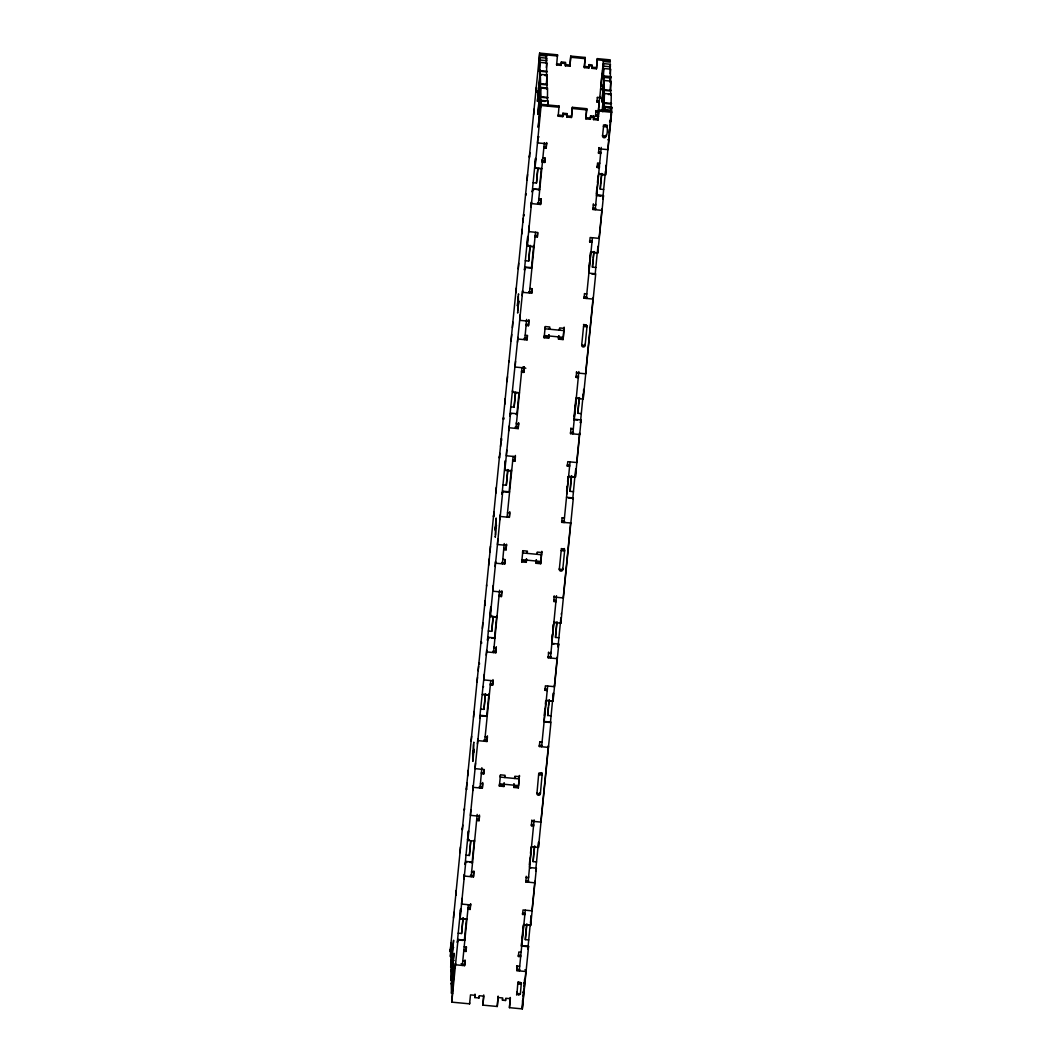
<?xml version="1.0" encoding="UTF-8"?>
<svg xmlns="http://www.w3.org/2000/svg" width="1062" height="1062" viewBox="0 0 1062 1062"><rect width="100%" height="100%" fill="white"/><g stroke="black" fill="none" stroke-linecap="round" stroke-linejoin="round"><path stroke-width="1.5" d="M464.851 940.149L458.027 939.485L457.284 942.565L460.629 908.899L460.098 918.683L466.935 919.121M472.643 862.105L465.806 861.441L465.076 864.521L468.422 830.856L467.891 840.493L474.727 841.077M487.219 715.987L480.396 715.337L479.652 718.403L488.188 637.293L495.011 637.943M488.175 637.28L487.445 640.359L490.79 606.707L490.259 616.491L497.096 616.929M509.601 491.839L502.764 491.188L502.021 494.255L505.379 460.603L504.848 470.386L511.685 470.824M517.393 413.795L510.556 413.145L509.813 416.211L525.146 267.04L531.969 267.69M525.132 267.013L524.402 270.106L527.748 236.454L527.217 246.092L532.341 246.517M534.624 189.142L539.748 189.633L532.925 188.996L532.195 192.063L535.54 158.411L535.009 168.181L541.846 168.632M522.942 946.189L528.066 946.68L530.23 924.298M535.766 869.486L538.487 842.193M545.31 722.041L550.435 722.532L552.598 700.15M558.068 646.187L560.869 618.031M572.763 498.795L574.887 476.48M581.113 419.888L580.383 422.981L583.237 393.883M595.145 274.646L597.269 252.331M598.371 195.249L603.481 195.74L602.751 198.833L605.473 171.088M460.098 918.643L465.806 861.441M467.891 840.56L480.396 715.337M534.053 246.676L527.217 246.145M531.624 846.746L538.461 847.396L550.966 722.107L544.129 721.443M528.969 925.068L523.845 924.577L530.668 925.44L531.199 915.696M538.461 847.37L538.726 842.418M551.337 700.92L546.213 700.429L553.036 701.292L553.488 693.141M557.417 622.717L554.006 622.385L560.829 623.248L561.108 618.27M566.657 494.268L568.422 476.48L573.706 476.772M568.582 476.493L575.418 477.143L575.856 468.992M580.224 398.608L576.374 398.237L583.197 399.1L583.728 389.316L583.582 390.404M603.88 174.58L598.756 174.088L605.579 174.951L606.11 165.168L605.884 167.053M604.49 110.342L604.849 106.492L611.672 107.143L605.579 174.951M460.098 918.537L465.222 918.962M490.259 616.345L495.383 616.77M489.303 694.973L482.467 694.535M519.464 392.781L512.641 392.343M590.963 252.132L597.787 252.995L603.495 195.753L596.671 195.103M542.204 162.274L542.377 159.101L542.138 160.946M599.114 167.73L599.273 164.517L599.048 166.389M598.145 246.424L597.787 252.995M547.62 106.213L547.939 101.036L541.102 100.386L538.195 127.413L540.996 96.669L540.704 87.376L547.541 88.04L547.448 100.771M600.481 185.146L600.229 189.142L603.641 189.461M527.933 947.968L527.854 949.322L528.571 946.229L521.761 945.592M555.798 632.713L555.479 637.439L558.891 637.758M578.166 408.565L577.847 413.291L581.272 413.609M600.548 184.416L601.53 174.752M604.61 110.501L604.849 106.492M533.562 855.322L533.111 861.587L536.522 861.906M578.232 407.795L578.524 404.755M452.239 980.372L451.098 980.266L450.819 970.973L453.607 940.228L450.7 967.256L451.841 967.376M452.638 993.382L451.496 993.262L451.217 983.983L454.005 953.238L451.098 980.266M546.903 89.168L547.142 75.03L540.306 74.38L537.399 101.408L540.2 70.663L540.173 69.813L539.722 73.212L539.947 62.379L546.771 63.03L546.505 76.172M546.346 83.672L547.142 75.03M547.58 104.886L547.939 101.036M602.765 111.722L604.451 93.496L611.274 94.146L611.035 108.284M555.93 631.173L556.78 623.049M610.079 89.779L610.876 81.137L604.052 80.486L601.995 102.191L603.906 75.933L609.601 76.477M610.278 122.183L610.584 118.984M611.168 112.599L611.672 107.143M533.628 854.552L534.465 846.772M524.535 979.376L524.084 986.213M593.034 259.38L592.437 267.186L595.848 267.505M529.367 252.53L528.703 261.066L525.278 260.748M537.16 174.487L536.483 183.022L533.071 182.704M548.364 706.947L547.687 715.483L551.098 715.801M570.732 482.798L570.068 491.334L573.48 491.653M540.306 74.38L540.598 83.659L537.797 114.417L540.704 87.376M472.072 862.941L474.369 839.869M494.441 638.793L496.75 615.721M516.822 414.645L518.96 393.179M450.208 950.902L539.669 53.1L557.497 54.812L557.537 56.007L539.695 54.295M537.12 92.168L535.978 92.062L536.416 87.177M539.669 53.1L538.859 65.14L538.832 64.331M546.399 63.68L546.625 58.158L539.801 57.507L538.899 66.481L538.872 65.671M539.801 57.507L539.005 69.8L538.978 69.003M539.947 62.379L539.045 71.34L539.031 70.543M451.496 993.262L454.403 966.234L451.775 1002.143L469.603 1003.842L470.493 994.882L475.046 995.32L474.82 997.563L479.002 997.961L479.227 995.718L483.781 996.156L482.878 1005.117L497.268 1006.497L498.118 996.329L497.268 1006.497M539.071 136.918L537.93 136.812L537.531 142.892L546.638 143.768L546.187 148.255L543.917 148.03L543.877 146.835L546.16 147.047L546.187 148.255M451.775 1002.143L458.027 939.485M490.259 616.491L502.764 491.188M504.848 470.386L510.556 413.145M527.217 246.225L532.925 188.996M535.009 168.181L541.222 104.341L559.05 106.041L559.09 107.249L541.262 105.536L541.195 103.492L540.744 106.877L541.102 100.386M546.2 58.237L546.532 54.958L546.266 59.007M546.333 61.158L546.625 58.158M546.333 67.517L546.771 63.03M458.16 933.193L461.572 933.525L463.138 917.833M465.952 855.149L469.364 855.481L470.771 841.356M480.542 709.044L483.953 709.376L485.52 693.685M488.321 631.001L491.746 631.332L493.153 617.208M502.91 484.896L506.322 485.215L507.888 469.537M510.703 406.852L514.114 407.171L515.521 393.059M528.703 261.066L530.27 245.375M536.483 183.022L537.903 168.911M464.32 940.574L466.417 919.533M486.688 716.425L488.958 693.765M511.326 469.603L509.07 492.277L503.096 491.706M533.708 245.455L531.438 268.128L525.464 267.544M539.23 190.085L541.328 169.031M468.382 904.731L462.328 965.438L462.275 963.831L461.134 963.725M490.763 680.583L484.697 741.289L484.657 739.683M507.078 517.128L513.132 456.421M521.986 367.704L515.933 428.411L515.88 426.805M535.5 232.273L529.447 292.979L529.394 291.386M455.014 968.066L455.452 963.181L455.492 964.774L464.598 965.65L465.01 959.968M465.979 950.251L463.709 950.039L463.749 951.233L466.019 951.459L466.284 947.264M470.174 908.222L470.625 903.749L470.214 909.43L467.944 909.205L467.904 908.01L470.174 908.222L470.214 909.43M473.453 876.92L473.864 871.238L473.453 876.92L464.359 876.057L464.306 874.451L463.868 879.336M479.028 819.506L476.758 819.28L476.798 820.488L479.068 820.7L479.48 815.019M472.723 790.606L473.161 785.721L473.214 787.327L482.321 788.203L482.732 782.521M483.701 772.804L481.418 772.578L481.458 773.786L483.728 773.999L483.993 769.817M477.382 743.918L477.82 739.033L477.873 740.626L486.98 741.502L487.392 735.82M492.556 684.074L490.272 683.862L490.312 685.056L492.582 685.282L492.994 679.587M495.835 652.772L496.246 647.09L495.835 652.772L486.728 651.909L486.675 650.302L486.237 655.188M501.41 595.344L501.861 590.87L501.45 596.552L499.167 596.34L499.127 595.132L501.41 595.344L501.45 596.552M495.104 566.458L495.529 561.572L495.582 563.179L504.689 564.055L504.954 559.86M506.07 548.656L506.521 544.169L506.109 549.85L503.826 549.638L503.786 548.43L506.07 548.656L506.109 549.85M509.76 511.672L509.348 517.353L500.242 516.477L500.189 514.884L499.764 519.756M514.924 459.926L512.654 459.713L512.68 460.908L514.964 461.134L515.375 455.439M518.203 428.623L518.614 422.942L518.203 428.623L509.096 427.747L509.056 426.154L508.618 431.039M523.778 371.196L524.23 366.722L523.818 372.404L521.535 372.178L521.508 370.983L523.778 371.196L523.818 372.404M517.473 342.309L517.911 337.424L517.951 339.03L527.057 339.906L527.323 335.711M528.478 325.702L528.889 320.02L528.478 325.702L526.208 325.49M522.132 295.608L522.57 290.722L522.623 292.329L531.717 293.205L531.982 289.01M537.292 235.777L535.022 235.565L535.062 236.76L537.332 236.972L537.598 232.79M540.585 204.475L540.983 198.793L540.585 204.475L531.478 203.599L531.425 202.006L530.987 206.891M544.74 161.251L542.456 161.026L542.496 162.234L544.779 162.446L545.032 158.265M546.16 147.047L546.598 142.573L546.638 143.768M464.598 965.65L465.05 961.163L462.78 960.951M466.019 951.459L466.47 946.972L464.187 946.76M479.068 820.7L479.52 816.213L470.413 815.351L470.824 809.656M482.321 788.203L482.759 783.716L480.489 783.504M483.728 773.999L484.179 769.525L475.072 768.649L475.484 762.967M486.98 741.502L487.418 737.015L485.148 736.802M492.582 685.282L493.033 680.795L483.927 679.919L484.338 674.237M504.689 564.055L505.14 559.568L502.857 559.342M509.348 517.353L509.8 512.866L507.517 512.654M514.964 461.134L515.415 456.647L506.308 455.771L506.72 450.089M527.057 339.906L527.509 335.419L525.239 335.194M531.717 293.205L532.168 288.718L529.898 288.506M537.332 236.972L537.784 232.498L528.677 231.622L529.088 225.94M544.779 162.446L545.218 157.959L542.947 157.747M601.65 86.168A1.712 1.686 -1.7 0 1 601.012 84.694L603.442 60.415L603.468 61.477L610.305 62.127L610.225 59.857L597.335 58.622L596.472 68.791L591.919 68.353L592.105 64.915L589.038 64.623L588.852 68.061L584.299 67.623L585.162 57.454L570.772 56.087L569.909 66.242L565.369 65.817L565.555 62.366L561.373 61.968L561.187 65.406L556.634 64.981L557.497 54.812M561.187 65.406L561.373 61.968M590.631 117.059L593.711 117.351L593.671 116.156L590.605 115.864L590.419 119.302L585.866 118.864L586.715 108.696L572.338 107.315L571.475 117.484L566.922 117.046L567.108 113.607L562.94 113.209L562.754 116.647L558.2 116.209L559.05 106.041M562.754 116.647L562.94 113.209M569.909 66.242L570.772 56.087M503.919 786.504L504.105 783.052L503.919 786.504L499.366 786.066L500.481 774.848L505.034 775.287L504.808 777.53L504.782 776.335M526.287 562.342L526.473 558.904L526.287 562.342L521.734 561.917L522.862 550.7L527.416 551.138L527.19 553.382L527.15 552.187M548.669 338.194L548.855 334.756L548.669 338.194L544.116 337.756L545.231 326.552L549.784 326.99L549.558 329.233L549.519 328.025M566.922 117.046L567.108 113.607M483.741 994.948L482.878 1005.117M571.475 117.484L572.338 107.315M584.299 67.623L585.162 57.454M513.782 787.446L513.968 783.995L513.782 787.446L518.336 787.885L519.411 775.472L519.451 776.667L514.897 776.242L514.672 778.473L514.645 777.278M536.151 563.298L536.337 559.847L536.151 563.298L540.704 563.736L541.793 551.324L541.832 552.519L537.279 552.081L537.053 554.324L537.014 553.129M558.532 339.15L558.718 335.698L558.532 339.15L563.086 339.575L564.161 327.176L564.201 328.37L559.647 327.932L559.422 330.176L559.382 328.981M588.852 68.061L589.038 64.623M519.199 777.318L518.575 785.641L499.605 783.822M541.567 553.169L540.943 561.493L521.973 559.674M563.949 329.021L563.325 337.344L544.355 335.526M585.866 118.864L586.715 108.696M590.419 119.302L590.605 115.864M528.584 946.255L522.331 1008.9L509.441 1007.665L510.331 998.692L505.777 998.267L505.552 1000.497L502.485 1000.205L502.711 997.961L498.158 997.537M596.472 68.791L597.335 58.622M608.061 148.454L611.792 111.098L598.888 109.864L598.039 120.033L593.485 119.594L593.671 116.156M598.596 116.515L595.57 116.223L595.981 110.541L596.021 111.749L598.291 111.961L599.26 102.244L599.22 101.049L596.95 100.837L596.99 102.032L599.26 102.244M596.99 102.032L597.282 97.465M597.561 119.833L599.672 96.562L599.725 98.169L600.866 98.275M599.725 98.169L602.114 73.344M598.039 120.033L598.888 109.864M610.146 69.787L610.371 64.278L603.535 63.614L602.645 72.588L602.844 69.548M603.535 63.614L602.738 75.92M610.73 76.557L610.292 79.969L610.517 69.136L603.681 68.486L602.791 77.446L602.765 76.65M524.88 969.832L526.022 969.938L526.062 971.544L516.955 970.668L517.406 965.982M518.375 956.477L518.336 955.269L520.619 955.495L520.659 956.689L518.375 956.477L518.827 951.99L521.097 952.202M522.57 914.448L522.531 913.24L524.814 913.466L524.854 914.661L522.57 914.448L523.022 909.961L532.128 910.838L532.075 909.231M532.089 909.63L534.876 881.221L534.916 882.814L525.809 881.938L526.221 876.256M531.425 825.718L531.385 824.524L533.668 824.736L533.708 825.931L531.425 825.718L531.836 820.037L531.876 821.231L540.983 822.107L540.93 820.501M541.102 819.28L548.39 745.789L548.443 747.396L539.337 746.52L539.775 741.834M544.939 690.3L544.912 689.092L547.182 689.318L547.222 690.512L544.939 690.3L545.39 685.813L554.497 686.689L554.444 685.083M554.457 685.481L557.245 657.059L557.298 658.666L548.191 657.79L548.603 652.108L548.642 653.316L550.912 653.528L550.873 652.333M553.767 600.362L556.037 600.588L556.076 601.782L553.806 601.57L554.218 595.888L554.245 597.083L563.351 597.959L563.325 597.056M570.798 522.942L561.705 522.371L562.143 517.685M567.32 466.152L567.281 464.944L569.564 465.156L569.59 466.364L567.32 466.152L567.772 461.665L576.865 462.541L576.825 460.935M576.839 461.333L579.613 432.911L579.666 434.517L570.559 433.641L570.971 427.959L571.011 429.154L573.281 429.38L573.254 428.172M576.175 377.422L576.135 376.213L578.418 376.439L578.445 377.634L576.175 377.422L576.586 371.74L576.626 372.935L585.733 373.811L585.68 372.204M593.14 297.493L593.18 299.086L584.073 298.223L584.525 293.537M589.689 241.99L589.649 240.795L591.932 241.008L591.972 242.216L589.689 241.99L590.14 237.516L599.247 238.379L599.194 236.786M599.207 237.184L601.995 208.763L602.035 210.369L592.941 209.493L593.353 203.811M597.136 167.464L597.096 166.269L599.366 166.482L599.406 167.69L597.136 167.464L597.574 162.977L599.857 163.203M598.543 153.273L598.517 152.065L600.787 152.291L600.827 153.486L598.543 153.273L598.955 147.591M521.23 946.03L521.548 942.79M522.039 937.932L522.69 931.454M523.008 928.215L523.327 924.975M529.341 864.747L529.991 858.269M530.469 853.41L531.119 846.932M544.248 715.403L544.899 708.925M545.377 704.066L545.709 700.827M551.722 640.598L552.359 634.12M552.851 629.262L553.329 624.403M566.63 491.255L567.108 486.396M567.599 481.537L568.077 476.679M574.091 416.45L574.741 409.972M575.06 406.733L575.71 400.255M588.839 268.726L589.476 262.248M589.968 257.389L590.445 252.53M596.3 193.908L596.95 187.443M597.428 182.584L598.079 176.106M516.61 995.067L516.955 991.696L516.995 993.302L520.327 994.178L518.535 995.147L516.968 993.581L517.884 982.363L520.725 982.629M521.548 946.109L523.672 924.883M529.473 866.778L531.412 847.37M543.956 721.656L546.054 700.628M551.682 644.249L553.939 621.602M574.051 420.087L576.321 397.453M588.866 271.739L590.804 252.331M596.432 195.859L598.716 173.013M525.292 910.174L519.238 970.894L519.185 969.287M541.806 772.645A1.712 1.686 -1.7 0 1 542.191 773.879L540.359 793.765A1.712 1.686 -1.7 0 1 538.487 795.279A1.712 1.686 -1.7 0 1 536.947 793.433L538.766 773.149L541.501 773.415M547.673 686.025L541.607 746.732L541.567 745.139M559.316 569.285L561.187 550.607A1.712 1.686 -1.7 0 1 563.059 549.094A1.712 1.686 -1.7 0 1 564.599 550.939L562.741 569.617A1.712 1.686 -1.7 0 1 560.855 571.13A1.712 1.686 -1.7 0 1 559.316 569.285L562.741 569.617L562.701 568.409M570.042 461.877L563.988 522.584L563.935 520.991M581.697 345.137L583.556 326.459A1.712 1.686 -1.7 0 1 585.441 324.945A1.712 1.686 -1.7 0 1 586.967 326.777L585.109 345.469A1.712 1.686 -1.7 0 1 583.237 346.982A1.712 1.686 -1.7 0 1 581.697 345.137L585.109 345.469L585.069 344.261M592.41 237.729L586.357 298.435L586.304 296.842M610.066 67.264L610.371 64.278M610.066 73.623L610.517 69.136M528.73 939.95L525.318 939.631L526.885 923.94M533.111 861.587L534.677 845.896M547.687 715.483L549.253 699.792M555.479 637.439L557.046 621.748M570.068 491.334L571.635 475.643M577.847 413.291L579.414 397.6M592.437 267.186L594.003 251.495M600.229 189.142L601.796 173.451M520.38 993.913L521.309 983.093M611.274 94.146L608.367 94.531M530.429 922.918L531.133 916.068M552.811 698.769L553.382 692.995M575.046 475.962L575.75 468.846M597.959 246.437L597.402 251.694M522.305 1007.705L526.022 969.938M563.311 596.764L570.613 523.141M585.693 372.603L592.981 298.98M530.668 925.44L536.376 868.212L529.553 867.548M553.036 701.292L558.758 644.063L551.921 643.399M560.829 623.248L573.334 497.945L566.511 497.295M575.418 477.143L581.126 419.902L574.303 419.251M583.197 399.1L595.716 273.797L588.879 273.146M450.819 970.973L451.961 971.093M529.434 251.827L530.111 245.893M537.226 173.783L537.85 168.208M547.806 97.478L540.996 96.669M604.052 80.486L604.331 89.779L602.22 109.837L603.362 110.063M604.451 93.496L603.906 110.448M610.743 76.583L610.238 82.278M593.18 257.933L593.804 252.358M570.798 482.082L571.475 476.148M578.591 404.038L579.348 397.626M526.128 929.688L525.318 939.631M610.876 81.137L610.637 95.275M516.676 966.553L516.756 965.756M548.496 705.54L549.107 700.296M526.194 928.984L526.725 924.444M609.429 129.02L609.004 132.75M522.544 1000.298L522.331 1008.9M523.008 996.076L523.619 990.434M547.873 105.271L548.019 104.129L548.058 104.992M604.782 110.713L604.928 109.585M561.254 614.181L561.373 613.504M515.482 392.356L514.114 407.171M493.1 616.504L491.746 631.332M470.731 840.653L469.364 855.481M507.742 470.041L506.322 485.215M485.414 693.911L483.953 709.376M463.032 918.059L461.572 933.525M603.893 75.906L603.455 79.318L603.681 68.486M601.968 75.07L602.579 74.114M558.015 647.13L558.745 644.037M535.633 871.278L536.363 868.185M526.779 245.083L528.557 245.216M512.269 391.161L513.119 391.241M489.821 615.349L491.6 615.469M467.453 839.498L469.231 839.617M519.743 993.674L517.884 993.793L516.928 992.373M570.812 57.282L585.189 58.662M597.362 59.83L610.265 61.065M539.735 55.37L546.558 56.02M539.881 60.043L546.704 60.693M603.614 66.149L610.438 66.8M561.413 63.176L565.581 63.574M589.078 65.817L592.145 66.109M561.148 64.211L556.594 63.773L556.634 64.981M569.882 65.047L565.329 64.609L565.369 65.817M584.259 66.428L588.813 66.866M596.432 67.596L591.879 67.158L591.919 68.353M603.097 75.867L601.955 75.747L601.915 74.154M540.2 70.663L547.023 71.313M603.933 76.769L610.769 77.42M541.275 71.393L546.957 71.937M603.866 77.393L609.561 77.938M540.253 75.03L541.381 75.15M544.806 75.468L545.934 75.588M609.681 81.694L610.823 81.801M601.026 85.093L602.167 85.199M601.703 89.288L600.561 89.181L601.716 89.686M540.598 83.659L547.421 84.323M604.331 89.779L611.168 90.429M541.673 84.402L547.355 84.947M604.265 90.403L609.96 90.947M541.779 88.146L546.333 88.584M538.301 88.199L540.571 88.411M603.176 94.412L604.318 94.518M537.306 90.589L535.938 90.456L535.978 92.062M600.468 97.837L597.428 97.346M604.729 102.775L611.553 103.426M542.058 97.399L547.753 97.943M604.663 103.399L610.358 103.943M541.036 101.036L545.31 101.448M607.052 107.368L611.606 107.806M606.004 107.448L611.699 107.992M538.699 101.195L539.828 101.315M610.623 110.143L604.942 109.598L604.968 110.448M538.527 105.045L540.226 105.204M572.378 108.523L586.755 109.904M598.928 111.059L611.831 112.306M597.8 115.24L595.53 115.028L595.57 116.223M562.979 114.404L567.148 114.802M562.714 115.453L558.161 115.015L558.2 116.209M566.882 115.851L571.436 116.289M585.826 117.656L590.379 118.094M597.999 118.825L593.446 118.4L593.485 119.594M609.601 121.055L610.743 121.559L609.615 121.453M607.437 125.369L603.455 124.984L603.508 126.59L606.92 126.922L606.88 125.714M607.783 139.759L608.911 139.467M534.637 167.013L535.487 167.092M535.009 167.982L536.722 168.141M538.434 168.3L540.133 168.473M533.257 189.501L534.106 189.594M596.99 195.62L600.415 195.939M541.023 199.988L538.753 199.775L538.713 198.567M593.379 205.006L595.663 205.231L595.623 204.023M537.505 202.988L540.545 203.28M595.928 208.59L592.901 208.298L592.941 209.493M592.238 252.252L596.087 252.623M591.76 273.903L595.185 274.235M584.525 293.736L586.808 293.948M528.65 291.705L531.69 291.997M587.074 297.307L584.047 297.015L584.073 298.223M583.516 324.853L586.237 325.118M528.929 321.215L519.822 320.352L520.234 314.671M583.556 326.459L586.967 326.777L586.941 325.583M526.168 324.282L528.438 324.507M563.988 330.614L545.018 328.795L544.979 327.202M548.629 336.999L544.076 336.561L544.116 337.756M558.493 337.942L563.046 338.38L563.086 339.575M523.991 338.406L527.031 338.698M524.27 367.917L515.163 367.04L515.574 361.359M512.641 392.13L517.765 392.621M510.888 413.662L511.738 413.742M515.999 414.153L516.862 414.233M574.622 419.769L577.609 420.048M518.654 424.136L516.371 423.924L516.344 422.729M515.136 427.136L518.163 427.428M573.56 432.738L570.52 432.446L570.559 433.641M504.848 470.174L509.972 470.665M568.329 497.945L572.803 498.383M562.156 517.884L564.426 517.805M564.705 521.455L561.665 521.163L561.705 522.371M563.869 549.266L561.134 549.001A1.712 1.686 -1.7 0 1 561.519 548.51M506.547 545.377L497.441 544.501L497.852 538.819M561.187 550.607L564.599 550.939L564.559 549.731M541.62 554.762L522.65 552.944L522.597 551.351M526.248 561.148L521.707 560.709L521.734 561.917M536.124 562.09L540.677 562.528L540.704 563.736M501.622 562.555L504.649 562.847M501.888 592.065L492.781 591.202L493.193 585.507M488.507 637.811L489.356 637.89M491.494 638.089L494.48 638.381M552.253 643.917L553.952 644.076M496.286 648.298L494.003 648.072L493.963 646.877M492.755 651.285L495.795 651.577M551.191 656.887L548.151 656.595L548.191 657.79M482.772 686.623L483.622 686.716M482.48 694.322L487.604 694.813M480.714 715.854L485.838 716.346M539.775 742.033L542.045 741.953M483.9 740.015L486.94 740.307M542.337 745.604L539.297 745.325L539.337 746.52M519.252 778.911L500.282 777.092L500.229 775.499M503.879 785.296L499.326 784.858L499.366 786.066M513.742 786.238L518.296 786.676L518.336 787.885M479.241 786.703L482.281 786.995M536.947 793.433L540.359 793.765L540.332 792.557M466.138 861.959L466.988 862.039M469.55 862.278L472.112 862.53M529.872 868.066L530.735 868.145M473.904 872.446L471.634 872.221L471.594 871.026M526.261 877.464L528.544 877.677L528.504 876.482M470.386 875.433L473.426 875.725M528.81 881.035L525.783 880.743L525.809 881.938M470.665 904.943L461.558 904.067L461.97 898.386M460.404 910.784L461.253 910.864M458.346 940.003L462.833 940.428M452.531 947.437L453.673 947.543M517.406 966.181L519.676 966.101M452.93 960.446L454.071 960.552M461.532 964.163L464.572 964.455M516.928 969.473L519.955 969.765M450.885 970.349L452.027 970.469M523.579 982.908L524.721 983.412L523.579 983.306M451.284 983.359L452.412 983.465M451.217 983.983L452.359 984.089M522.637 992.24L523.792 992.758M522.862 366.921L525.823 368.262M608.048 148.056L608.101 149.662L598.995 148.786L598.968 147.791M605.964 135.352L605.99 136.255A1.712 1.686 -1.7 0 1 604.119 137.768A1.712 1.686 -1.7 0 1 602.579 135.923L602.552 135.033M602.964 73.676L602.99 74.406M602.579 70.437L602.605 71.247M601.225 147.406L595.211 209.718L595.158 208.112M598.251 110.767L598.291 111.961M578.843 371.554L572.843 433.867L572.79 432.261M544.341 142.746L538.301 204.262L538.248 202.656M556.475 595.702L550.461 658.015L550.421 656.409M539.23 67.57L539.244 68.3M534.067 109.134L533.655 114.815M529.898 152.556L529.46 157.441L529.407 155.835M527.548 174.513L527.137 180.195M526.606 319.396L524.787 339.681L524.734 338.074M523.367 217.936L522.916 222.409M522.252 229.14L521.814 234.025L521.761 232.419M518.694 263.243L518.283 268.925M518.548 294.665L518.521 293.869L517.433 305.869L517.406 305.073M518.774 301.873L518.747 301.064L517.645 313.078L517.632 312.281M518.296 296.099L518.548 304.104M534.106 819.851L528.093 882.164L528.04 880.557M517.632 302.829L517.871 310.834M516.371 287.975L515.946 292.86L515.893 291.253M512.813 322.078L512.402 327.76M511.738 334.49L511.287 338.977M511.034 339.893L511.074 341.101M508.963 360.708L508.99 361.903M507.517 376.705L507.078 381.59L507.039 379.984M505.167 398.662L504.755 404.343M503.919 418.309L503.906 417.91A2.283 2.257 -1.7 0 1 503.242 417.937L503.282 419.145A2.283 2.257 -1.7 0 0 503.946 419.118M500.998 442.084L500.547 446.558M504.224 543.545L502.406 563.829L502.366 562.236M516.942 966.008L516.955 970.668M499.87 453.288L499.445 458.173L499.392 456.567M499.565 590.246L493.551 652.559L493.511 650.953M496.312 487.392L495.901 493.073M496.18 518.814L496.153 518.017L495.065 530.018L495.038 529.221M496.392 526.022L496.379 525.212L495.277 537.226L495.25 536.429M495.927 520.247L496.18 528.265M510.331 998.692L510.291 997.497L509.441 1007.665M495.264 526.978L495.503 534.982M494.003 512.123L493.564 517.008L493.525 515.415M505.525 999.302L505.552 1000.497M490.445 546.226L490.033 551.908M489.356 558.639L488.918 563.125M502.445 999.01L502.485 1000.205M488.666 564.055L488.706 565.25M486.582 584.857L486.622 586.051M485.148 600.853L484.71 605.738L484.657 604.132M482.798 622.81L482.387 628.492M481.564 643.068L481.537 642.059A2.283 2.257 -1.7 0 1 480.874 642.098L480.913 643.293A2.283 2.257 -1.7 0 0 481.577 643.267M479.44 663.259L479.48 664.254A2.297 2.257 -1.7 0 0 478.829 664.095L478.803 662.9A2.297 2.257 -1.7 0 1 479.44 663.06M478.617 666.232L478.179 670.719M481.856 767.707L480.037 787.977L479.984 786.384M477.502 677.437L477.064 682.322L477.024 680.715M477.196 814.395L471.183 876.708L471.13 875.101M473.944 711.54L473.533 717.222M473.798 742.962L473.785 742.165L472.683 754.166L472.656 753.37M474.024 750.17L473.997 749.36L472.909 761.374L472.882 760.578M473.559 744.409L473.798 752.414M472.882 751.126L473.134 759.131M471.634 736.271L471.196 741.157L471.143 739.564M478.962 996.753L479.002 997.961M468.063 770.375L467.665 776.07M475.046 995.32L475.006 994.112L474.82 997.563M466.988 782.787L466.537 787.274M464.253 810.213L464.213 809.005A2.283 2.257 -1.7 0 1 464.705 809.111M469.563 1002.647L469.603 1003.842M462.78 825.001L462.342 829.887L462.289 828.28M460.43 846.958L460.019 852.653M456.248 890.381L455.81 895.266L455.771 893.66M453.899 912.338L453.487 918.019M451.164 943.799L451.138 943.003L450.235 951.964L450.169 949.693M451.204 945.14L451.177 944.344L450.381 956.636L451.284 947.676L451.297 948.472M451.35 950.012L451.323 949.202L450.7 967.256M451.071 950.716L451.098 951.446M601.039 84.124A1.712 1.686 -1.7 0 1 600.973 83.486M526.155 194.983A2.297 2.257 -1.7 0 1 525.663 194.996L525.624 193.788A2.297 2.257 -1.7 0 0 526.287 193.762M524.031 214.697A2.297 2.257 -1.7 0 0 523.539 214.604L523.579 215.798A2.297 2.257 -1.7 0 1 524.07 215.905M466.789 788.19A2.297 2.257 -1.7 0 1 466.284 788.203L466.324 789.398A2.297 2.257 -1.7 0 0 466.829 789.398M501.808 438.911A2.297 2.257 -1.7 0 0 501.171 438.752L501.211 439.947A2.297 2.257 -1.7 0 1 501.848 440.106M517.898 982.762A1.712 1.686 -1.7 0 1 518.269 981.872M540.266 792.863A1.712 1.686 -1.7 0 1 536.974 792.863M562.634 568.714A1.712 1.686 -1.7 0 1 559.342 568.714M564.188 548.496A1.712 1.686 -1.7 0 1 564.506 549.107M585.016 344.566A1.712 1.686 -1.7 0 1 581.71 344.566M583.582 324.959A1.712 1.686 -1.7 0 1 583.888 324.361M605.898 135.365A1.712 1.686 -1.7 0 1 602.725 135.671M603.535 126.312L602.579 135.923L605.99 136.255C607.915 134.462 608.433 121.4 603.535 126.312M542.231 775.087L538.819 774.756A1.712 1.686 -1.7 0 1 540.691 773.242A1.712 1.686 -1.7 0 1 542.231 775.087M521.349 984.288L517.937 983.956A1.712 1.686 -1.7 0 1 519.809 982.443A1.712 1.686 -1.7 0 1 521.349 984.288"/></g></svg>
